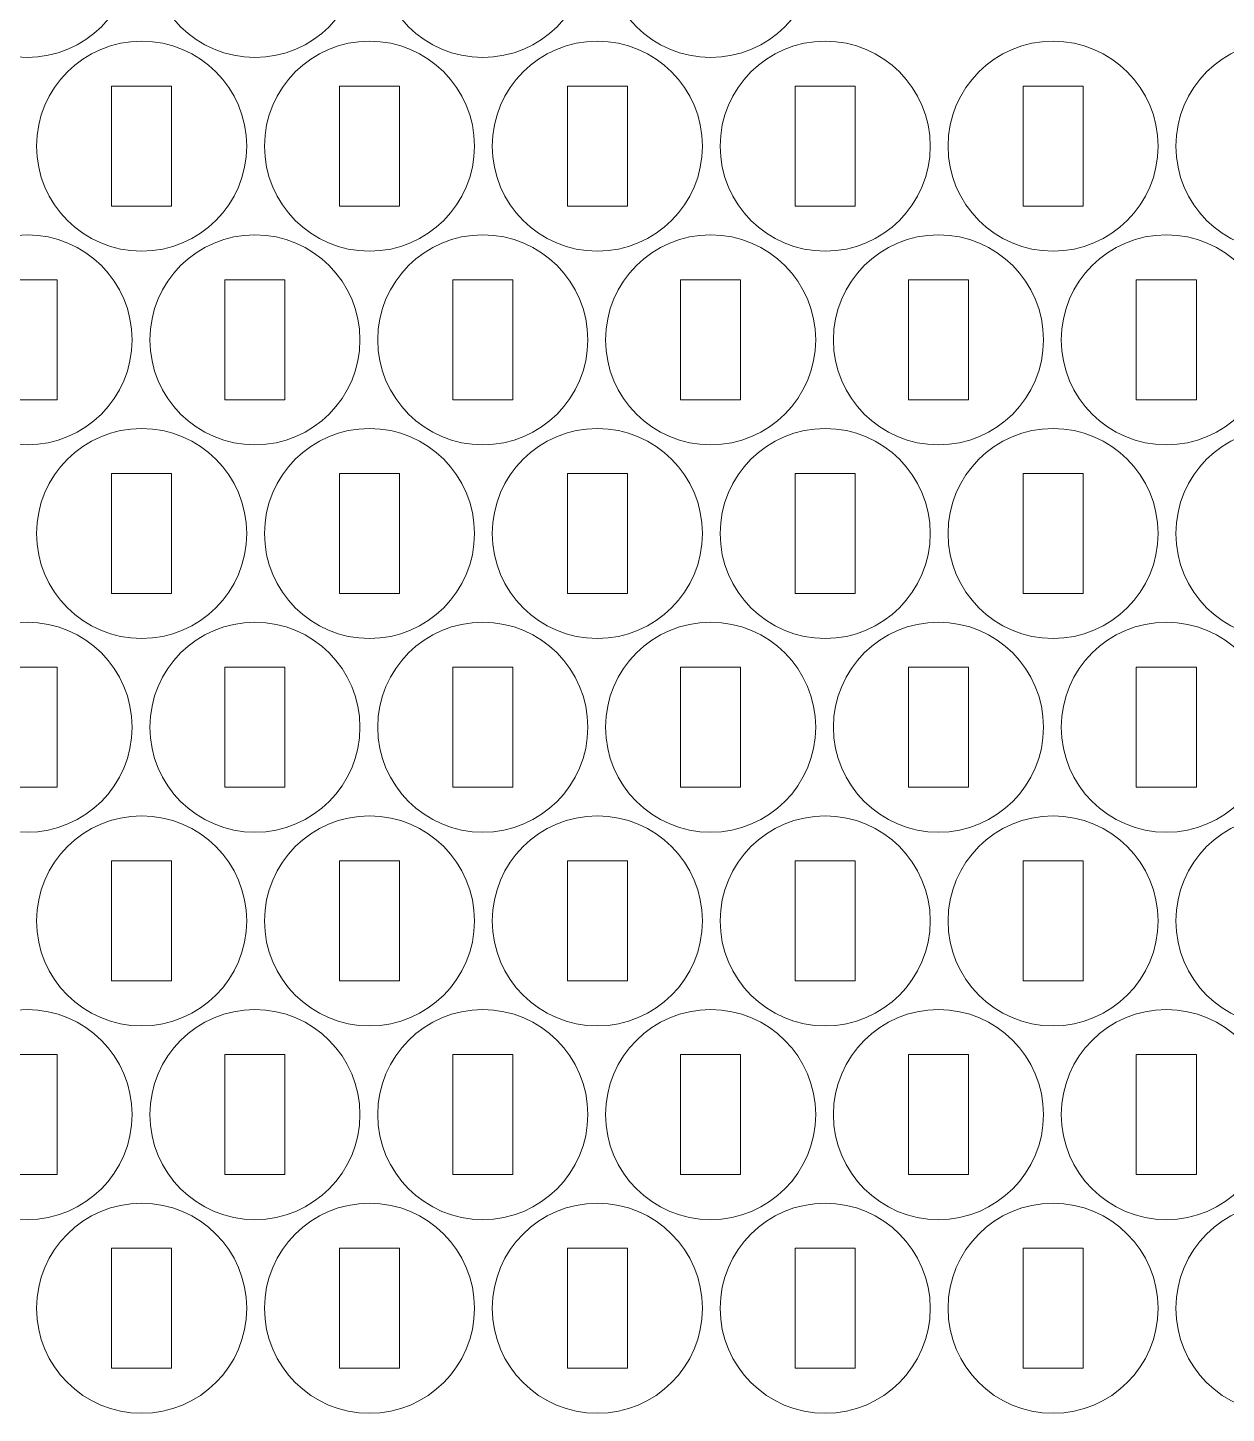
# Model space of a CAD drawing. Header units: millimetres. Extents: x -491 to 491, y -426 to 426.
# Drawn here: x -10.3 to 49.6, y -426 to -356.7 of the extents above; entities that cross this region are included whole.
import ezdxf

# ---------------------------------------------------------------- set-up
doc = ezdxf.new("R2010")
doc.units = ezdxf.units.MM
doc.header["$MEASUREMENT"] = 0
doc.layers.add('Camada 1', color=7, linetype='Continuous')

msp = doc.modelspace()

# ---------------------------------------------------------------- linework, layer by layer
at = {"layer": 'Camada 1', "lineweight": 20}
for points in [[(-10.3725, -358.2151), (-7.473, -358.2151), (-5.1225, -355.8646), (-5.1225, -352.9651), (-5.1225, -352.9651), (-5.1225, -350.0656), (-7.473, -347.7151), (-10.3725, -347.7151), (-10.3725, -347.7151), (-13.272, -347.7151), (-15.6225, -350.0656), (-15.6225, -352.9651), (-15.6225, -352.9651), (-15.6225, -355.8646), (-13.272, -358.2151), (-10.3725, -358.2151)], [(1.0157, -358.2151), (3.9152, -358.2151), (6.2657, -355.8646), (6.2657, -352.9651), (6.2657, -352.9651), (6.2657, -350.0656), (3.9152, -347.7151), (1.0157, -347.7151), (1.0157, -347.7151), (-1.8838, -347.7151), (-4.2343, -350.0656), (-4.2343, -352.9651), (-4.2343, -352.9651), (-4.2343, -355.8646), (-1.8838, -358.2151), (1.0157, -358.2151)], [(12.4039, -358.2151), (15.3034, -358.2151), (17.6539, -355.8646), (17.6539, -352.9651), (17.6539, -352.9651), (17.6539, -350.0656), (15.3034, -347.7151), (12.4039, -347.7151), (12.4039, -347.7151), (9.5044, -347.7151), (7.1539, -350.0656), (7.1539, -352.9651), (7.1539, -352.9651), (7.1539, -355.8646), (9.5044, -358.2151), (12.4039, -358.2151)], [(23.7921, -358.2151), (26.6916, -358.2151), (29.0421, -355.8646), (29.0421, -352.9651), (29.0421, -352.9651), (29.0421, -350.0656), (26.6916, -347.7151), (23.7921, -347.7151), (23.7921, -347.7151), (20.8926, -347.7151), (18.5421, -350.0656), (18.5421, -352.9651), (18.5421, -352.9651), (18.5421, -355.8646), (20.8926, -358.2151), (23.7921, -358.2151)], [(-4.6464, -367.8988), (-1.7469, -367.8988), (0.6036, -365.5483), (0.6036, -362.6488), (0.6036, -362.6488), (0.6036, -359.7493), (-1.7469, -357.3988), (-4.6464, -357.3988), (-4.6464, -357.3988), (-7.5459, -357.3988), (-9.8964, -359.7493), (-9.8964, -362.6488), (-9.8964, -362.6488), (-9.8964, -365.5483), (-7.5459, -367.8988), (-4.6464, -367.8988)], [(6.7418, -367.8988), (9.6413, -367.8988), (11.9918, -365.5483), (11.9918, -362.6488), (11.9918, -362.6488), (11.9918, -359.7493), (9.6413, -357.3988), (6.7418, -357.3988), (6.7418, -357.3988), (3.8423, -357.3988), (1.4918, -359.7493), (1.4918, -362.6488), (1.4918, -362.6488), (1.4918, -365.5483), (3.8423, -367.8988), (6.7418, -367.8988)], [(18.13, -367.8988), (21.0295, -367.8988), (23.38, -365.5483), (23.38, -362.6488), (23.38, -362.6488), (23.38, -359.7493), (21.0295, -357.3988), (18.13, -357.3988), (18.13, -357.3988), (15.2305, -357.3988), (12.88, -359.7493), (12.88, -362.6488), (12.88, -362.6488), (12.88, -365.5483), (15.2305, -367.8988), (18.13, -367.8988)], [(29.5182, -367.8988), (32.4177, -367.8988), (34.7682, -365.5483), (34.7682, -362.6488), (34.7682, -362.6488), (34.7682, -359.7493), (32.4177, -357.3988), (29.5182, -357.3988), (29.5182, -357.3988), (26.6187, -357.3988), (24.2682, -359.7493), (24.2682, -362.6488), (24.2682, -362.6488), (24.2682, -365.5483), (26.6187, -367.8988), (29.5182, -367.8988)], [(40.9064, -367.8988), (43.8059, -367.8988), (46.1564, -365.5483), (46.1564, -362.6488), (46.1564, -362.6488), (46.1564, -359.7493), (43.8059, -357.3988), (40.9064, -357.3988), (40.9064, -357.3988), (38.0069, -357.3988), (35.6564, -359.7493), (35.6564, -362.6488), (35.6564, -362.6488), (35.6564, -365.5483), (38.0069, -367.8988), (40.9064, -367.8988)], [(52.2946, -367.8988), (55.1941, -367.8988), (57.5446, -365.5483), (57.5446, -362.6488), (57.5446, -362.6488), (57.5446, -359.7493), (55.1941, -357.3988), (52.2946, -357.3988), (52.2946, -357.3988), (49.3951, -357.3988), (47.0446, -359.7493), (47.0446, -362.6488), (47.0446, -362.6488), (47.0446, -365.5483), (49.3951, -367.8988), (52.2946, -367.8988)], [(-6.1464, -365.6488), (-6.1464, -365.6488), (-3.1464, -365.6488), (-3.1464, -365.6488), (-3.1464, -365.6488), (-3.1464, -365.6488), (-3.1464, -359.6488), (-3.1464, -359.6488), (-3.1464, -359.6488), (-3.1464, -359.6488), (-6.1464, -359.6488), (-6.1464, -359.6488), (-6.1464, -359.6488), (-6.1464, -359.6488), (-6.1464, -365.6488), (-6.1464, -365.6488)], [(5.2418, -365.6488), (5.2418, -365.6488), (8.2418, -365.6488), (8.2418, -365.6488), (8.2418, -365.6488), (8.2418, -365.6488), (8.2418, -359.6488), (8.2418, -359.6488), (8.2418, -359.6488), (8.2418, -359.6488), (5.2418, -359.6488), (5.2418, -359.6488), (5.2418, -359.6488), (5.2418, -359.6488), (5.2418, -365.6488), (5.2418, -365.6488)], [(16.63, -365.6488), (16.63, -365.6488), (19.63, -365.6488), (19.63, -365.6488), (19.63, -365.6488), (19.63, -365.6488), (19.63, -359.6488), (19.63, -359.6488), (19.63, -359.6488), (19.63, -359.6488), (16.63, -359.6488), (16.63, -359.6488), (16.63, -359.6488), (16.63, -359.6488), (16.63, -365.6488), (16.63, -365.6488)], [(28.0182, -365.6488), (28.0182, -365.6488), (31.0182, -365.6488), (31.0182, -365.6488), (31.0182, -365.6488), (31.0182, -365.6488), (31.0182, -359.6488), (31.0182, -359.6488), (31.0182, -359.6488), (31.0182, -359.6488), (28.0182, -359.6488), (28.0182, -359.6488), (28.0182, -359.6488), (28.0182, -359.6488), (28.0182, -365.6488), (28.0182, -365.6488)], [(39.4064, -365.6488), (39.4064, -365.6488), (42.4064, -365.6488), (42.4064, -365.6488), (42.4064, -365.6488), (42.4064, -365.6488), (42.4064, -359.6488), (42.4064, -359.6488), (42.4064, -359.6488), (42.4064, -359.6488), (39.4064, -359.6488), (39.4064, -359.6488), (39.4064, -359.6488), (39.4064, -359.6488), (39.4064, -365.6488), (39.4064, -365.6488)], [(-10.3725, -377.5826), (-7.473, -377.5826), (-5.1225, -375.2321), (-5.1225, -372.3326), (-5.1225, -372.3326), (-5.1225, -369.4331), (-7.473, -367.0826), (-10.3725, -367.0826), (-10.3725, -367.0826), (-13.272, -367.0826), (-15.6225, -369.4331), (-15.6225, -372.3326), (-15.6225, -372.3326), (-15.6225, -375.2321), (-13.272, -377.5826), (-10.3725, -377.5826)], [(1.0157, -377.5826), (3.9152, -377.5826), (6.2657, -375.2321), (6.2657, -372.3326), (6.2657, -372.3326), (6.2657, -369.4331), (3.9152, -367.0826), (1.0157, -367.0826), (1.0157, -367.0826), (-1.8838, -367.0826), (-4.2343, -369.4331), (-4.2343, -372.3326), (-4.2343, -372.3326), (-4.2343, -375.2321), (-1.8838, -377.5826), (1.0157, -377.5826)], [(12.4039, -377.5826), (15.3034, -377.5826), (17.6539, -375.2321), (17.6539, -372.3326), (17.6539, -372.3326), (17.6539, -369.4331), (15.3034, -367.0826), (12.4039, -367.0826), (12.4039, -367.0826), (9.5044, -367.0826), (7.1539, -369.4331), (7.1539, -372.3326), (7.1539, -372.3326), (7.1539, -375.2321), (9.5044, -377.5826), (12.4039, -377.5826)], [(23.7921, -377.5826), (26.6916, -377.5826), (29.0421, -375.2321), (29.0421, -372.3326), (29.0421, -372.3326), (29.0421, -369.4331), (26.6916, -367.0826), (23.7921, -367.0826), (23.7921, -367.0826), (20.8926, -367.0826), (18.5421, -369.4331), (18.5421, -372.3326), (18.5421, -372.3326), (18.5421, -375.2321), (20.8926, -377.5826), (23.7921, -377.5826)], [(35.1803, -377.5826), (38.0798, -377.5826), (40.4303, -375.2321), (40.4303, -372.3326), (40.4303, -372.3326), (40.4303, -369.4331), (38.0798, -367.0826), (35.1803, -367.0826), (35.1803, -367.0826), (32.2808, -367.0826), (29.9303, -369.4331), (29.9303, -372.3326), (29.9303, -372.3326), (29.9303, -375.2321), (32.2808, -377.5826), (35.1803, -377.5826)], [(46.5685, -377.5826), (49.468, -377.5826), (51.8185, -375.2321), (51.8185, -372.3326), (51.8185, -372.3326), (51.8185, -369.4331), (49.468, -367.0826), (46.5685, -367.0826), (46.5685, -367.0826), (43.669, -367.0826), (41.3185, -369.4331), (41.3185, -372.3326), (41.3185, -372.3326), (41.3185, -375.2321), (43.669, -377.5826), (46.5685, -377.5826)], [(-11.8725, -375.3326), (-11.8725, -375.3326), (-8.8725, -375.3326), (-8.8725, -375.3326), (-8.8725, -375.3326), (-8.8725, -375.3326), (-8.8725, -369.3326), (-8.8725, -369.3326), (-8.8725, -369.3326), (-8.8725, -369.3326), (-11.8725, -369.3326), (-11.8725, -369.3326), (-11.8725, -369.3326), (-11.8725, -369.3326), (-11.8725, -375.3326), (-11.8725, -375.3326)], [(-0.4843, -375.3326), (-0.4843, -375.3326), (2.5157, -375.3326), (2.5157, -375.3326), (2.5157, -375.3326), (2.5157, -375.3326), (2.5157, -369.3326), (2.5157, -369.3326), (2.5157, -369.3326), (2.5157, -369.3326), (-0.4843, -369.3326), (-0.4843, -369.3326), (-0.4843, -369.3326), (-0.4843, -369.3326), (-0.4843, -375.3326), (-0.4843, -375.3326)], [(10.9039, -375.3326), (10.9039, -375.3326), (13.9039, -375.3326), (13.9039, -375.3326), (13.9039, -375.3326), (13.9039, -375.3326), (13.9039, -369.3326), (13.9039, -369.3326), (13.9039, -369.3326), (13.9039, -369.3326), (10.9039, -369.3326), (10.9039, -369.3326), (10.9039, -369.3326), (10.9039, -369.3326), (10.9039, -375.3326), (10.9039, -375.3326)], [(22.2921, -375.3326), (22.2921, -375.3326), (25.2921, -375.3326), (25.2921, -375.3326), (25.2921, -375.3326), (25.2921, -375.3326), (25.2921, -369.3326), (25.2921, -369.3326), (25.2921, -369.3326), (25.2921, -369.3326), (22.2921, -369.3326), (22.2921, -369.3326), (22.2921, -369.3326), (22.2921, -369.3326), (22.2921, -375.3326), (22.2921, -375.3326)], [(33.6803, -375.3326), (33.6803, -375.3326), (36.6803, -375.3326), (36.6803, -375.3326), (36.6803, -375.3326), (36.6803, -375.3326), (36.6803, -369.3326), (36.6803, -369.3326), (36.6803, -369.3326), (36.6803, -369.3326), (33.6803, -369.3326), (33.6803, -369.3326), (33.6803, -369.3326), (33.6803, -369.3326), (33.6803, -375.3326), (33.6803, -375.3326)], [(45.0685, -375.3326), (45.0685, -375.3326), (48.0685, -375.3326), (48.0685, -375.3326), (48.0685, -375.3326), (48.0685, -375.3326), (48.0685, -369.3326), (48.0685, -369.3326), (48.0685, -369.3326), (48.0685, -369.3326), (45.0685, -369.3326), (45.0685, -369.3326), (45.0685, -369.3326), (45.0685, -369.3326), (45.0685, -375.3326), (45.0685, -375.3326)], [(-4.6464, -387.2663), (-1.7469, -387.2663), (0.6036, -384.9158), (0.6036, -382.0163), (0.6036, -382.0163), (0.6036, -379.1168), (-1.7469, -376.7663), (-4.6464, -376.7663), (-4.6464, -376.7663), (-7.5459, -376.7663), (-9.8964, -379.1168), (-9.8964, -382.0163), (-9.8964, -382.0163), (-9.8964, -384.9158), (-7.5459, -387.2663), (-4.6464, -387.2663)], [(6.7418, -387.2663), (9.6413, -387.2663), (11.9918, -384.9158), (11.9918, -382.0163), (11.9918, -382.0163), (11.9918, -379.1168), (9.6413, -376.7663), (6.7418, -376.7663), (6.7418, -376.7663), (3.8423, -376.7663), (1.4918, -379.1168), (1.4918, -382.0163), (1.4918, -382.0163), (1.4918, -384.9158), (3.8423, -387.2663), (6.7418, -387.2663)], [(18.13, -387.2663), (21.0295, -387.2663), (23.38, -384.9158), (23.38, -382.0163), (23.38, -382.0163), (23.38, -379.1168), (21.0295, -376.7663), (18.13, -376.7663), (18.13, -376.7663), (15.2305, -376.7663), (12.88, -379.1168), (12.88, -382.0163), (12.88, -382.0163), (12.88, -384.9158), (15.2305, -387.2663), (18.13, -387.2663)], [(29.5182, -387.2663), (32.4177, -387.2663), (34.7682, -384.9158), (34.7682, -382.0163), (34.7682, -382.0163), (34.7682, -379.1168), (32.4177, -376.7663), (29.5182, -376.7663), (29.5182, -376.7663), (26.6187, -376.7663), (24.2682, -379.1168), (24.2682, -382.0163), (24.2682, -382.0163), (24.2682, -384.9158), (26.6187, -387.2663), (29.5182, -387.2663)], [(40.9064, -387.2663), (43.8059, -387.2663), (46.1564, -384.9158), (46.1564, -382.0163), (46.1564, -382.0163), (46.1564, -379.1168), (43.8059, -376.7663), (40.9064, -376.7663), (40.9064, -376.7663), (38.0069, -376.7663), (35.6564, -379.1168), (35.6564, -382.0163), (35.6564, -382.0163), (35.6564, -384.9158), (38.0069, -387.2663), (40.9064, -387.2663)], [(52.2946, -387.2663), (55.1941, -387.2663), (57.5446, -384.9158), (57.5446, -382.0163), (57.5446, -382.0163), (57.5446, -379.1168), (55.1941, -376.7663), (52.2946, -376.7663), (52.2946, -376.7663), (49.3951, -376.7663), (47.0446, -379.1168), (47.0446, -382.0163), (47.0446, -382.0163), (47.0446, -384.9158), (49.3951, -387.2663), (52.2946, -387.2663)], [(-6.1464, -385.0163), (-6.1464, -385.0163), (-3.1464, -385.0163), (-3.1464, -385.0163), (-3.1464, -385.0163), (-3.1464, -385.0163), (-3.1464, -379.0163), (-3.1464, -379.0163), (-3.1464, -379.0163), (-3.1464, -379.0163), (-6.1464, -379.0163), (-6.1464, -379.0163), (-6.1464, -379.0163), (-6.1464, -379.0163), (-6.1464, -385.0163), (-6.1464, -385.0163)], [(5.2418, -385.0163), (5.2418, -385.0163), (8.2418, -385.0163), (8.2418, -385.0163), (8.2418, -385.0163), (8.2418, -385.0163), (8.2418, -379.0163), (8.2418, -379.0163), (8.2418, -379.0163), (8.2418, -379.0163), (5.2418, -379.0163), (5.2418, -379.0163), (5.2418, -379.0163), (5.2418, -379.0163), (5.2418, -385.0163), (5.2418, -385.0163)], [(16.63, -385.0163), (16.63, -385.0163), (19.63, -385.0163), (19.63, -385.0163), (19.63, -385.0163), (19.63, -385.0163), (19.63, -379.0163), (19.63, -379.0163), (19.63, -379.0163), (19.63, -379.0163), (16.63, -379.0163), (16.63, -379.0163), (16.63, -379.0163), (16.63, -379.0163), (16.63, -385.0163), (16.63, -385.0163)], [(28.0182, -385.0163), (28.0182, -385.0163), (31.0182, -385.0163), (31.0182, -385.0163), (31.0182, -385.0163), (31.0182, -385.0163), (31.0182, -379.0163), (31.0182, -379.0163), (31.0182, -379.0163), (31.0182, -379.0163), (28.0182, -379.0163), (28.0182, -379.0163), (28.0182, -379.0163), (28.0182, -379.0163), (28.0182, -385.0163), (28.0182, -385.0163)], [(39.4064, -385.0163), (39.4064, -385.0163), (42.4064, -385.0163), (42.4064, -385.0163), (42.4064, -385.0163), (42.4064, -385.0163), (42.4064, -379.0163), (42.4064, -379.0163), (42.4064, -379.0163), (42.4064, -379.0163), (39.4064, -379.0163), (39.4064, -379.0163), (39.4064, -379.0163), (39.4064, -379.0163), (39.4064, -385.0163), (39.4064, -385.0163)], [(-10.3725, -396.9501), (-7.473, -396.9501), (-5.1225, -394.5996), (-5.1225, -391.7001), (-5.1225, -391.7001), (-5.1225, -388.8006), (-7.473, -386.4501), (-10.3725, -386.4501), (-10.3725, -386.4501), (-13.272, -386.4501), (-15.6225, -388.8006), (-15.6225, -391.7001), (-15.6225, -391.7001), (-15.6225, -394.5996), (-13.272, -396.9501), (-10.3725, -396.9501)], [(1.0157, -396.9501), (3.9152, -396.9501), (6.2657, -394.5996), (6.2657, -391.7001), (6.2657, -391.7001), (6.2657, -388.8006), (3.9152, -386.4501), (1.0157, -386.4501), (1.0157, -386.4501), (-1.8838, -386.4501), (-4.2343, -388.8006), (-4.2343, -391.7001), (-4.2343, -391.7001), (-4.2343, -394.5996), (-1.8838, -396.9501), (1.0157, -396.9501)], [(12.4039, -396.9501), (15.3034, -396.9501), (17.6539, -394.5996), (17.6539, -391.7001), (17.6539, -391.7001), (17.6539, -388.8006), (15.3034, -386.4501), (12.4039, -386.4501), (12.4039, -386.4501), (9.5044, -386.4501), (7.1539, -388.8006), (7.1539, -391.7001), (7.1539, -391.7001), (7.1539, -394.5996), (9.5044, -396.9501), (12.4039, -396.9501)], [(23.7921, -396.9501), (26.6916, -396.9501), (29.0421, -394.5996), (29.0421, -391.7001), (29.0421, -391.7001), (29.0421, -388.8006), (26.6916, -386.4501), (23.7921, -386.4501), (23.7921, -386.4501), (20.8926, -386.4501), (18.5421, -388.8006), (18.5421, -391.7001), (18.5421, -391.7001), (18.5421, -394.5996), (20.8926, -396.9501), (23.7921, -396.9501)], [(35.1803, -396.9501), (38.0798, -396.9501), (40.4303, -394.5996), (40.4303, -391.7001), (40.4303, -391.7001), (40.4303, -388.8006), (38.0798, -386.4501), (35.1803, -386.4501), (35.1803, -386.4501), (32.2808, -386.4501), (29.9303, -388.8006), (29.9303, -391.7001), (29.9303, -391.7001), (29.9303, -394.5996), (32.2808, -396.9501), (35.1803, -396.9501)], [(46.5685, -396.9501), (49.468, -396.9501), (51.8185, -394.5996), (51.8185, -391.7001), (51.8185, -391.7001), (51.8185, -388.8006), (49.468, -386.4501), (46.5685, -386.4501), (46.5685, -386.4501), (43.669, -386.4501), (41.3185, -388.8006), (41.3185, -391.7001), (41.3185, -391.7001), (41.3185, -394.5996), (43.669, -396.9501), (46.5685, -396.9501)], [(-11.8725, -394.7001), (-11.8725, -394.7001), (-8.8725, -394.7001), (-8.8725, -394.7001), (-8.8725, -394.7001), (-8.8725, -394.7001), (-8.8725, -388.7001), (-8.8725, -388.7001), (-8.8725, -388.7001), (-8.8725, -388.7001), (-11.8725, -388.7001), (-11.8725, -388.7001), (-11.8725, -388.7001), (-11.8725, -388.7001), (-11.8725, -394.7001), (-11.8725, -394.7001)], [(-0.4843, -394.7001), (-0.4843, -394.7001), (2.5157, -394.7001), (2.5157, -394.7001), (2.5157, -394.7001), (2.5157, -394.7001), (2.5157, -388.7001), (2.5157, -388.7001), (2.5157, -388.7001), (2.5157, -388.7001), (-0.4843, -388.7001), (-0.4843, -388.7001), (-0.4843, -388.7001), (-0.4843, -388.7001), (-0.4843, -394.7001), (-0.4843, -394.7001)], [(10.9039, -394.7001), (10.9039, -394.7001), (13.9039, -394.7001), (13.9039, -394.7001), (13.9039, -394.7001), (13.9039, -394.7001), (13.9039, -388.7001), (13.9039, -388.7001), (13.9039, -388.7001), (13.9039, -388.7001), (10.9039, -388.7001), (10.9039, -388.7001), (10.9039, -388.7001), (10.9039, -388.7001), (10.9039, -394.7001), (10.9039, -394.7001)], [(22.2921, -394.7001), (22.2921, -394.7001), (25.2921, -394.7001), (25.2921, -394.7001), (25.2921, -394.7001), (25.2921, -394.7001), (25.2921, -388.7001), (25.2921, -388.7001), (25.2921, -388.7001), (25.2921, -388.7001), (22.2921, -388.7001), (22.2921, -388.7001), (22.2921, -388.7001), (22.2921, -388.7001), (22.2921, -394.7001), (22.2921, -394.7001)], [(33.6803, -394.7001), (33.6803, -394.7001), (36.6803, -394.7001), (36.6803, -394.7001), (36.6803, -394.7001), (36.6803, -394.7001), (36.6803, -388.7001), (36.6803, -388.7001), (36.6803, -388.7001), (36.6803, -388.7001), (33.6803, -388.7001), (33.6803, -388.7001), (33.6803, -388.7001), (33.6803, -388.7001), (33.6803, -394.7001), (33.6803, -394.7001)], [(45.0685, -394.7001), (45.0685, -394.7001), (48.0685, -394.7001), (48.0685, -394.7001), (48.0685, -394.7001), (48.0685, -394.7001), (48.0685, -388.7001), (48.0685, -388.7001), (48.0685, -388.7001), (48.0685, -388.7001), (45.0685, -388.7001), (45.0685, -388.7001), (45.0685, -388.7001), (45.0685, -388.7001), (45.0685, -394.7001), (45.0685, -394.7001)], [(-4.6464, -406.6338), (-1.7469, -406.6338), (0.6036, -404.2833), (0.6036, -401.3838), (0.6036, -401.3838), (0.6036, -398.4843), (-1.7469, -396.1338), (-4.6464, -396.1338), (-4.6464, -396.1338), (-7.5459, -396.1338), (-9.8964, -398.4843), (-9.8964, -401.3838), (-9.8964, -401.3838), (-9.8964, -404.2833), (-7.5459, -406.6338), (-4.6464, -406.6338)], [(6.7418, -406.6338), (9.6413, -406.6338), (11.9918, -404.2833), (11.9918, -401.3838), (11.9918, -401.3838), (11.9918, -398.4843), (9.6413, -396.1338), (6.7418, -396.1338), (6.7418, -396.1338), (3.8423, -396.1338), (1.4918, -398.4843), (1.4918, -401.3838), (1.4918, -401.3838), (1.4918, -404.2833), (3.8423, -406.6338), (6.7418, -406.6338)], [(18.13, -406.6338), (21.0295, -406.6338), (23.38, -404.2833), (23.38, -401.3838), (23.38, -401.3838), (23.38, -398.4843), (21.0295, -396.1338), (18.13, -396.1338), (18.13, -396.1338), (15.2305, -396.1338), (12.88, -398.4843), (12.88, -401.3838), (12.88, -401.3838), (12.88, -404.2833), (15.2305, -406.6338), (18.13, -406.6338)], [(29.5182, -406.6338), (32.4177, -406.6338), (34.7682, -404.2833), (34.7682, -401.3838), (34.7682, -401.3838), (34.7682, -398.4843), (32.4177, -396.1338), (29.5182, -396.1338), (29.5182, -396.1338), (26.6187, -396.1338), (24.2682, -398.4843), (24.2682, -401.3838), (24.2682, -401.3838), (24.2682, -404.2833), (26.6187, -406.6338), (29.5182, -406.6338)], [(40.9064, -406.6338), (43.8059, -406.6338), (46.1564, -404.2833), (46.1564, -401.3838), (46.1564, -401.3838), (46.1564, -398.4843), (43.8059, -396.1338), (40.9064, -396.1338), (40.9064, -396.1338), (38.0069, -396.1338), (35.6564, -398.4843), (35.6564, -401.3838), (35.6564, -401.3838), (35.6564, -404.2833), (38.0069, -406.6338), (40.9064, -406.6338)], [(52.2946, -406.6338), (55.1941, -406.6338), (57.5446, -404.2833), (57.5446, -401.3838), (57.5446, -401.3838), (57.5446, -398.4843), (55.1941, -396.1338), (52.2946, -396.1338), (52.2946, -396.1338), (49.3951, -396.1338), (47.0446, -398.4843), (47.0446, -401.3838), (47.0446, -401.3838), (47.0446, -404.2833), (49.3951, -406.6338), (52.2946, -406.6338)], [(-6.1464, -404.3838), (-6.1464, -404.3838), (-3.1464, -404.3838), (-3.1464, -404.3838), (-3.1464, -404.3838), (-3.1464, -404.3838), (-3.1464, -398.3838), (-3.1464, -398.3838), (-3.1464, -398.3838), (-3.1464, -398.3838), (-6.1464, -398.3838), (-6.1464, -398.3838), (-6.1464, -398.3838), (-6.1464, -398.3838), (-6.1464, -404.3838), (-6.1464, -404.3838)], [(5.2418, -404.3838), (5.2418, -404.3838), (8.2418, -404.3838), (8.2418, -404.3838), (8.2418, -404.3838), (8.2418, -404.3838), (8.2418, -398.3838), (8.2418, -398.3838), (8.2418, -398.3838), (8.2418, -398.3838), (5.2418, -398.3838), (5.2418, -398.3838), (5.2418, -398.3838), (5.2418, -398.3838), (5.2418, -404.3838), (5.2418, -404.3838)], [(16.63, -404.3838), (16.63, -404.3838), (19.63, -404.3838), (19.63, -404.3838), (19.63, -404.3838), (19.63, -404.3838), (19.63, -398.3838), (19.63, -398.3838), (19.63, -398.3838), (19.63, -398.3838), (16.63, -398.3838), (16.63, -398.3838), (16.63, -398.3838), (16.63, -398.3838), (16.63, -404.3838), (16.63, -404.3838)], [(28.0182, -404.3838), (28.0182, -404.3838), (31.0182, -404.3838), (31.0182, -404.3838), (31.0182, -404.3838), (31.0182, -404.3838), (31.0182, -398.3838), (31.0182, -398.3838), (31.0182, -398.3838), (31.0182, -398.3838), (28.0182, -398.3838), (28.0182, -398.3838), (28.0182, -398.3838), (28.0182, -398.3838), (28.0182, -404.3838), (28.0182, -404.3838)], [(39.4064, -404.3838), (39.4064, -404.3838), (42.4064, -404.3838), (42.4064, -404.3838), (42.4064, -404.3838), (42.4064, -404.3838), (42.4064, -398.3838), (42.4064, -398.3838), (42.4064, -398.3838), (42.4064, -398.3838), (39.4064, -398.3838), (39.4064, -398.3838), (39.4064, -398.3838), (39.4064, -398.3838), (39.4064, -404.3838), (39.4064, -404.3838)], [(-10.3725, -416.3176), (-7.473, -416.3176), (-5.1225, -413.9671), (-5.1225, -411.0676), (-5.1225, -411.0676), (-5.1225, -408.1681), (-7.473, -405.8176), (-10.3725, -405.8176), (-10.3725, -405.8176), (-13.272, -405.8176), (-15.6225, -408.1681), (-15.6225, -411.0676), (-15.6225, -411.0676), (-15.6225, -413.9671), (-13.272, -416.3176), (-10.3725, -416.3176)], [(1.0157, -416.3176), (3.9152, -416.3176), (6.2657, -413.9671), (6.2657, -411.0676), (6.2657, -411.0676), (6.2657, -408.1681), (3.9152, -405.8176), (1.0157, -405.8176), (1.0157, -405.8176), (-1.8838, -405.8176), (-4.2343, -408.1681), (-4.2343, -411.0676), (-4.2343, -411.0676), (-4.2343, -413.9671), (-1.8838, -416.3176), (1.0157, -416.3176)], [(12.4039, -416.3176), (15.3034, -416.3176), (17.6539, -413.9671), (17.6539, -411.0676), (17.6539, -411.0676), (17.6539, -408.1681), (15.3034, -405.8176), (12.4039, -405.8176), (12.4039, -405.8176), (9.5044, -405.8176), (7.1539, -408.1681), (7.1539, -411.0676), (7.1539, -411.0676), (7.1539, -413.9671), (9.5044, -416.3176), (12.4039, -416.3176)], [(23.7921, -416.3176), (26.6916, -416.3176), (29.0421, -413.9671), (29.0421, -411.0676), (29.0421, -411.0676), (29.0421, -408.1681), (26.6916, -405.8176), (23.7921, -405.8176), (23.7921, -405.8176), (20.8926, -405.8176), (18.5421, -408.1681), (18.5421, -411.0676), (18.5421, -411.0676), (18.5421, -413.9671), (20.8926, -416.3176), (23.7921, -416.3176)], [(35.1803, -416.3176), (38.0798, -416.3176), (40.4303, -413.9671), (40.4303, -411.0676), (40.4303, -411.0676), (40.4303, -408.1681), (38.0798, -405.8176), (35.1803, -405.8176), (35.1803, -405.8176), (32.2808, -405.8176), (29.9303, -408.1681), (29.9303, -411.0676), (29.9303, -411.0676), (29.9303, -413.9671), (32.2808, -416.3176), (35.1803, -416.3176)], [(46.5685, -416.3176), (49.468, -416.3176), (51.8185, -413.9671), (51.8185, -411.0676), (51.8185, -411.0676), (51.8185, -408.1681), (49.468, -405.8176), (46.5685, -405.8176), (46.5685, -405.8176), (43.669, -405.8176), (41.3185, -408.1681), (41.3185, -411.0676), (41.3185, -411.0676), (41.3185, -413.9671), (43.669, -416.3176), (46.5685, -416.3176)], [(-11.8725, -414.0676), (-11.8725, -414.0676), (-8.8725, -414.0676), (-8.8725, -414.0676), (-8.8725, -414.0676), (-8.8725, -414.0676), (-8.8725, -408.0676), (-8.8725, -408.0676), (-8.8725, -408.0676), (-8.8725, -408.0676), (-11.8725, -408.0676), (-11.8725, -408.0676), (-11.8725, -408.0676), (-11.8725, -408.0676), (-11.8725, -414.0676), (-11.8725, -414.0676)], [(-0.4843, -414.0676), (-0.4843, -414.0676), (2.5157, -414.0676), (2.5157, -414.0676), (2.5157, -414.0676), (2.5157, -414.0676), (2.5157, -408.0676), (2.5157, -408.0676), (2.5157, -408.0676), (2.5157, -408.0676), (-0.4843, -408.0676), (-0.4843, -408.0676), (-0.4843, -408.0676), (-0.4843, -408.0676), (-0.4843, -414.0676), (-0.4843, -414.0676)], [(10.9039, -414.0676), (10.9039, -414.0676), (13.9039, -414.0676), (13.9039, -414.0676), (13.9039, -414.0676), (13.9039, -414.0676), (13.9039, -408.0676), (13.9039, -408.0676), (13.9039, -408.0676), (13.9039, -408.0676), (10.9039, -408.0676), (10.9039, -408.0676), (10.9039, -408.0676), (10.9039, -408.0676), (10.9039, -414.0676), (10.9039, -414.0676)], [(22.2921, -414.0676), (22.2921, -414.0676), (25.2921, -414.0676), (25.2921, -414.0676), (25.2921, -414.0676), (25.2921, -414.0676), (25.2921, -408.0676), (25.2921, -408.0676), (25.2921, -408.0676), (25.2921, -408.0676), (22.2921, -408.0676), (22.2921, -408.0676), (22.2921, -408.0676), (22.2921, -408.0676), (22.2921, -414.0676), (22.2921, -414.0676)], [(33.6803, -414.0676), (33.6803, -414.0676), (36.6803, -414.0676), (36.6803, -414.0676), (36.6803, -414.0676), (36.6803, -414.0676), (36.6803, -408.0676), (36.6803, -408.0676), (36.6803, -408.0676), (36.6803, -408.0676), (33.6803, -408.0676), (33.6803, -408.0676), (33.6803, -408.0676), (33.6803, -408.0676), (33.6803, -414.0676), (33.6803, -414.0676)], [(45.0685, -414.0676), (45.0685, -414.0676), (48.0685, -414.0676), (48.0685, -414.0676), (48.0685, -414.0676), (48.0685, -414.0676), (48.0685, -408.0676), (48.0685, -408.0676), (48.0685, -408.0676), (48.0685, -408.0676), (45.0685, -408.0676), (45.0685, -408.0676), (45.0685, -408.0676), (45.0685, -408.0676), (45.0685, -414.0676), (45.0685, -414.0676)], [(-4.6464, -426.0013), (-1.7469, -426.0013), (0.6036, -423.6508), (0.6036, -420.7513), (0.6036, -420.7513), (0.6036, -417.8518), (-1.7469, -415.5013), (-4.6464, -415.5013), (-4.6464, -415.5013), (-7.5459, -415.5013), (-9.8964, -417.8518), (-9.8964, -420.7513), (-9.8964, -420.7513), (-9.8964, -423.6508), (-7.5459, -426.0013), (-4.6464, -426.0013)], [(6.7418, -426.0013), (9.6413, -426.0013), (11.9918, -423.6508), (11.9918, -420.7513), (11.9918, -420.7513), (11.9918, -417.8518), (9.6413, -415.5013), (6.7418, -415.5013), (6.7418, -415.5013), (3.8423, -415.5013), (1.4918, -417.8518), (1.4918, -420.7513), (1.4918, -420.7513), (1.4918, -423.6508), (3.8423, -426.0013), (6.7418, -426.0013)], [(18.13, -426.0013), (21.0295, -426.0013), (23.38, -423.6508), (23.38, -420.7513), (23.38, -420.7513), (23.38, -417.8518), (21.0295, -415.5013), (18.13, -415.5013), (18.13, -415.5013), (15.2305, -415.5013), (12.88, -417.8518), (12.88, -420.7513), (12.88, -420.7513), (12.88, -423.6508), (15.2305, -426.0013), (18.13, -426.0013)], [(29.5182, -426.0013), (32.4177, -426.0013), (34.7682, -423.6508), (34.7682, -420.7513), (34.7682, -420.7513), (34.7682, -417.8518), (32.4177, -415.5013), (29.5182, -415.5013), (29.5182, -415.5013), (26.6187, -415.5013), (24.2682, -417.8518), (24.2682, -420.7513), (24.2682, -420.7513), (24.2682, -423.6508), (26.6187, -426.0013), (29.5182, -426.0013)], [(40.9064, -426.0013), (43.8059, -426.0013), (46.1564, -423.6508), (46.1564, -420.7513), (46.1564, -420.7513), (46.1564, -417.8518), (43.8059, -415.5013), (40.9064, -415.5013), (40.9064, -415.5013), (38.0069, -415.5013), (35.6564, -417.8518), (35.6564, -420.7513), (35.6564, -420.7513), (35.6564, -423.6508), (38.0069, -426.0013), (40.9064, -426.0013)], [(52.2946, -426.0013), (55.1941, -426.0013), (57.5446, -423.6508), (57.5446, -420.7513), (57.5446, -420.7513), (57.5446, -417.8518), (55.1941, -415.5013), (52.2946, -415.5013), (52.2946, -415.5013), (49.3951, -415.5013), (47.0446, -417.8518), (47.0446, -420.7513), (47.0446, -420.7513), (47.0446, -423.6508), (49.3951, -426.0013), (52.2946, -426.0013)], [(-6.1464, -423.7513), (-6.1464, -423.7513), (-3.1464, -423.7513), (-3.1464, -423.7513), (-3.1464, -423.7513), (-3.1464, -423.7513), (-3.1464, -417.7513), (-3.1464, -417.7513), (-3.1464, -417.7513), (-3.1464, -417.7513), (-6.1464, -417.7513), (-6.1464, -417.7513), (-6.1464, -417.7513), (-6.1464, -417.7513), (-6.1464, -423.7513), (-6.1464, -423.7513)], [(5.2418, -423.7513), (5.2418, -423.7513), (8.2418, -423.7513), (8.2418, -423.7513), (8.2418, -423.7513), (8.2418, -423.7513), (8.2418, -417.7513), (8.2418, -417.7513), (8.2418, -417.7513), (8.2418, -417.7513), (5.2418, -417.7513), (5.2418, -417.7513), (5.2418, -417.7513), (5.2418, -417.7513), (5.2418, -423.7513), (5.2418, -423.7513)], [(16.63, -423.7513), (16.63, -423.7513), (19.63, -423.7513), (19.63, -423.7513), (19.63, -423.7513), (19.63, -423.7513), (19.63, -417.7513), (19.63, -417.7513), (19.63, -417.7513), (19.63, -417.7513), (16.63, -417.7513), (16.63, -417.7513), (16.63, -417.7513), (16.63, -417.7513), (16.63, -423.7513), (16.63, -423.7513)], [(28.0182, -423.7513), (28.0182, -423.7513), (31.0182, -423.7513), (31.0182, -423.7513), (31.0182, -423.7513), (31.0182, -423.7513), (31.0182, -417.7513), (31.0182, -417.7513), (31.0182, -417.7513), (31.0182, -417.7513), (28.0182, -417.7513), (28.0182, -417.7513), (28.0182, -417.7513), (28.0182, -417.7513), (28.0182, -423.7513), (28.0182, -423.7513)], [(39.4064, -423.7513), (39.4064, -423.7513), (42.4064, -423.7513), (42.4064, -423.7513), (42.4064, -423.7513), (42.4064, -423.7513), (42.4064, -417.7513), (42.4064, -417.7513), (42.4064, -417.7513), (42.4064, -417.7513), (39.4064, -417.7513), (39.4064, -417.7513), (39.4064, -417.7513), (39.4064, -417.7513), (39.4064, -423.7513), (39.4064, -423.7513)]]:
    msp.add_open_spline(points, degree=3, knots=[0, 0, 0, 0, 0.2, 0.2, 0.2, 0.2, 0.4, 0.4, 0.4, 0.4, 0.6, 0.6, 0.6, 0.6, 1, 1, 1, 1], dxfattribs=at)

doc.saveas('drawing.dxf')
